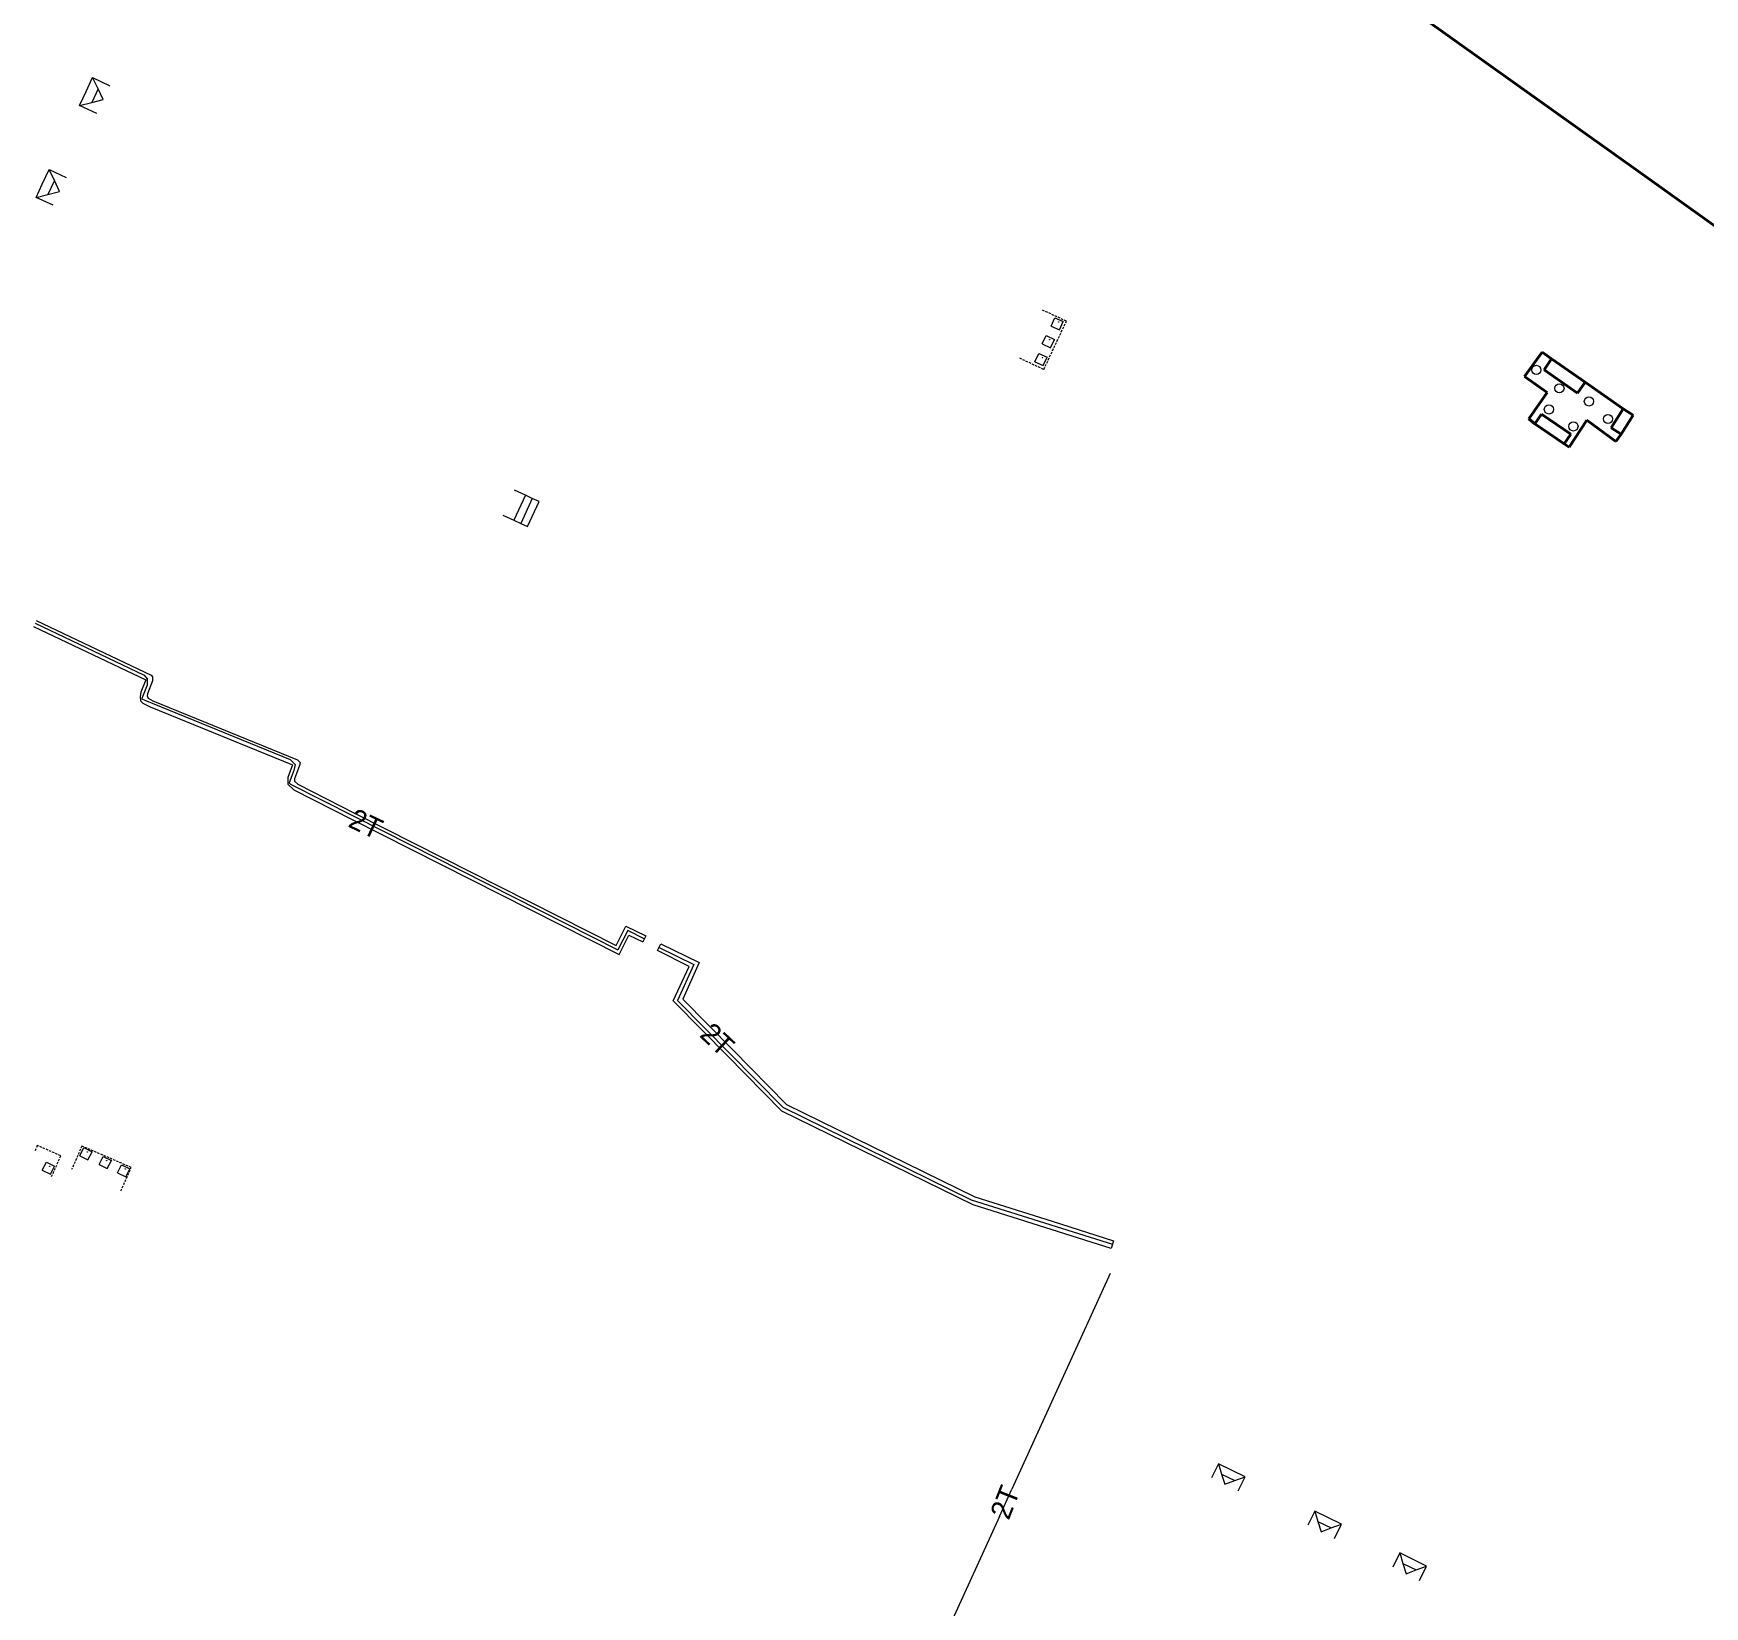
# Model space of a CAD drawing. Extents: x 1000 to 4000, y -4000 to -1000.
# Drawn here: x 2347.4 to 2712.5, y -2446.8 to -2103.2 of the extents above; entities that cross this region are included whole.
import ezdxf
from ezdxf.enums import TextEntityAlignment as Align

# ---------------------------------------------------------------- set-up
doc = ezdxf.new("R2010")
doc.units = 0
doc.header["$MEASUREMENT"] = 0
doc.linetypes.add('DASHED', pattern=[0.75, 0.5, -0.25])
for name, color, linetype in [('13', 7, 'CONTINUOUS'), ('18', 7, 'CONTINUOUS'), ('19', 7, 'CONTINUOUS'), ('7', 7, 'CONTINUOUS'), ('DOR_DOROZHKA', 40, 'CONTINUOUS')]:
    doc.layers.add(name, color=color, linetype=linetype)
doc.styles.get("Standard").update_dxf_attribs({"font": 'txt', "height": 0.2})

msp = doc.modelspace()

# ---------------------------------------------------------------- linework, layer by layer
at = {"layer": '13', "color": 253, "linetype": 'Continuous', "lineweight": 40}
for p, q in [((2699, -2134.05), (2626.54, -2082.35)), ((2718.44, -2147.92), (2699, -2134.05)), ((2673.16, -2178.16), (2676.99, -2172.85)), ((2676.99, -2172.85), (2679.03, -2174.32)), ((2677.4, -2176.68), (2679.03, -2174.32)), ((2679.03, -2174.32), (2686.36, -2179.39)), ((2678.11, -2181.61), (2673.16, -2178.16)), ((2684.73, -2181.75), (2677.4, -2176.68)), ((2674.06, -2187.4), (2678.11, -2181.61)), ((2686.36, -2179.39), (2684.73, -2181.75)), ((2686.36, -2179.39), (2694.7, -2185.17)), ((2675.42, -2188.47), (2676.87, -2186.35)), ((2676.87, -2186.35), (2683.28, -2190.75)), ((2694.7, -2185.17), (2692.06, -2189.34)), ((2696.9, -2186.56), (2694.7, -2185.17)), ((2675.42, -2188.47), (2674.06, -2187.4)), ((2681.82, -2192.86), (2675.42, -2188.47)), ((2686.76, -2187.7), (2682.89, -2193.61)), ((2693.09, -2192.34), (2686.76, -2187.7)), ((2692.06, -2189.34), (2694.26, -2190.73)), ((2694.26, -2190.73), (2696.9, -2186.56)), ((2683.28, -2190.75), (2681.82, -2192.86)), ((2682.89, -2193.61), (2681.82, -2192.86)), ((2694.26, -2190.73), (2693.09, -2192.34))]:
    msp.add_line(p, q, dxfattribs=at)
at = {"layer": '18', "color": 253, "linetype": 'Continuous', "lineweight": 0}
for p, q in [((2347.44, -2232.78), (2371.97, -2244.43)), ((2347.79, -2232.03), (2371.62, -2243.36)), ((2348.02, -2231.42), (2373.18, -2243.38)), ((2371.97, -2244.43), (2370.93, -2247.08)), ((2371.62, -2243.36), (2372.27, -2244.18)), ((2372.27, -2244.18), (2372.27, -2245.6)), ((2373.48, -2244.64), (2372.36, -2247.47)), ((2373.18, -2243.38), (2373.48, -2243.75)), ((2373.48, -2243.75), (2373.48, -2244.64)), ((2370.93, -2247.08), (2370.76, -2248.1)), ((2370.76, -2248.1), (2370.86, -2248.99)), ((2372.27, -2245.6), (2371.12, -2248.51)), ((2371.12, -2248.51), (2371.12, -2248.52)), ((2371.12, -2248.52), (2371.77, -2248.84)), ((2372.36, -2247.47), (2372.29, -2247.92)), ((2372.29, -2247.92), (2372.51, -2248.44)), ((2372.51, -2248.44), (2373.55, -2248.97)), ((2370.86, -2248.99), (2371.37, -2249.52)), ((2371.37, -2249.52), (2372.94, -2250.31)), ((2371.77, -2248.84), (2403.49, -2261.79)), ((2372.94, -2250.31), (2404.03, -2263)), ((2373.55, -2248.97), (2405.12, -2261.85)), ((2404.03, -2263), (2402.98, -2265.75)), ((2403.49, -2261.79), (2404.6, -2262.91)), ((2404.6, -2262.91), (2404.32, -2264.18)), ((2405.57, -2263.12), (2404.45, -2266.03)), ((2405.12, -2261.85), (2405.72, -2262.45)), ((2405.72, -2262.45), (2405.57, -2263.12)), ((2402.98, -2265.75), (2402.98, -2267.2)), ((2404.32, -2264.18), (2403.27, -2266.91)), ((2404.45, -2266.03), (2404.45, -2266.55)), ((2404.45, -2266.55), (2405.2, -2267.22)), ((2402.98, -2267.2), (2404.35, -2268.44)), ((2403.27, -2266.91), (2403.57, -2267.17)), ((2403.57, -2267.17), (2417.4, -2274.18)), ((2404.35, -2268.44), (2417.04, -2274.87)), ((2405.2, -2267.22), (2417.71, -2273.56)), ((2417.71, -2273.56), (2424.19, -2276.84)), ((2417.04, -2274.87), (2423.52, -2278.15)), ((2417.4, -2274.18), (2423.87, -2277.46)), ((2423.87, -2277.46), (2475.1, -2303.41)), ((2424.19, -2276.84), (2474.7, -2302.43)), ((2423.52, -2278.15), (2475.35, -2304.41)), ((2474.7, -2302.43), (2476.86, -2298.18)), ((2477.24, -2299.17), (2475.1, -2303.41)), ((2476.86, -2298.18), (2481.18, -2300.34)), ((2480.85, -2301), (2477.24, -2299.17)), ((2475.35, -2304.41), (2477.51, -2300.15)), ((2477.51, -2300.15), (2480.52, -2301.66)), ((2481.18, -2300.34), (2480.52, -2301.66)), ((2483.78, -2303.51), (2484.49, -2302.06)), ((2484.1, -2302.85), (2491.7, -2306.55)), ((2484.49, -2302.06), (2492.88, -2306.14)), ((2490.69, -2307.02), (2483.78, -2303.51)), ((2491.7, -2306.55), (2488.13, -2314.44)), ((2492.88, -2306.14), (2489.26, -2314.15)), ((2487.18, -2314.48), (2490.69, -2307.02)), ((2489.26, -2314.15), (2494.82, -2319.79)), ((2493.6, -2320.99), (2487.18, -2314.48)), ((2488.13, -2314.44), (2494.1, -2320.5)), ((2493.6, -2320.99), (2498.98, -2326.45)), ((2494.1, -2320.5), (2499.47, -2325.96)), ((2494.82, -2319.79), (2500.19, -2325.25)), ((2510.94, -2338.58), (2498.98, -2326.45)), ((2499.47, -2325.96), (2511.1, -2337.76)), ((2500.19, -2325.25), (2511.95, -2337.19)), ((2552.69, -2359.08), (2510.94, -2338.58)), ((2511.1, -2337.76), (2552.29, -2357.98)), ((2511.95, -2337.19), (2553.04, -2357.36)), ((2552.29, -2357.98), (2583.13, -2367.68)), ((2553.04, -2357.36), (2569.94, -2362.67)), ((2582.84, -2368.62), (2552.69, -2359.08)), ((2569.94, -2362.67), (2583.38, -2366.9)), ((2583.38, -2366.9), (2582.84, -2368.62)), ((2582.63, -2374.05), (2561.14, -2421.21)), ((2558.44, -2427.12), (2561.14, -2421.21)), ((2558.44, -2427.12), (2525.06, -2500.37))]:
    msp.add_line(p, q, dxfattribs=at)
at = {"layer": '7', "color": 253, "linetype": 'Continuous', "lineweight": 0}
for centre, radius in [((2571.4, -2166.25), 0.041), ((2569.43, -2170.11), 0.041), ((2567.85, -2174.04), 0.041), ((2675.73, -2176.7), 1), ((2680.76, -2180.74), 1), ((2687.2, -2183.59), 1), ((2678.46, -2185.34), 1), ((2691.36, -2187.41), 1), ((2683.82, -2189.05), 1)]:
    msp.add_circle(centre, radius, dxfattribs=at)
for centre in [(2351.02, -2350.66), (2359.21, -2347.51), (2363.45, -2349.41), (2367.48, -2351.24)]:
    msp.add_ellipse(centre, major_axis=(-0.029, 0.029), ratio=1, start_param=3.46271, end_param=9.745895, dxfattribs=at)
at = {"layer": 'DOR_DOROZHKA', "linetype": 'Continuous', "lineweight": 0}
for p, q in [((2358.96, -2115.88), (2360.37, -2112.86)), ((2360.37, -2112.86), (2364.15, -2114.63)), ((2361.57, -2115.33), (2360.37, -2112.86)), ((2357.53, -2118.93), (2358.96, -2115.88)), ((2361.57, -2115.33), (2360.19, -2118.29)), ((2362.7, -2117.67), (2361.57, -2115.33)), ((2357.53, -2118.93), (2360.19, -2118.29)), ((2361.27, -2120.68), (2357.53, -2118.93)), ((2360.19, -2118.29), (2362.7, -2117.67)), ((2362.7, -2117.67), (2362.7, -2117.67)), ((2349.37, -2136.16), (2350.88, -2132.94)), ((2352.02, -2135.35), (2350.6, -2138.39)), ((2350.88, -2132.94), (2354.62, -2134.69)), ((2352.02, -2135.35), (2350.88, -2132.94)), ((2353.16, -2137.76), (2352.02, -2135.35)), ((2348.04, -2139.02), (2349.37, -2136.16)), ((2348.04, -2139.02), (2350.6, -2138.39)), ((2351.75, -2140.75), (2348.04, -2139.02)), ((2350.6, -2138.39), (2353.16, -2137.76)), ((2353.16, -2137.76), (2353.16, -2137.76)), ((2569.75, -2167.15), (2570.58, -2165.33)), ((2569.75, -2167.15), (2571.57, -2167.98)), ((2570.58, -2165.33), (2572.4, -2166.16)), ((2571.57, -2167.98), (2572.4, -2166.16)), ((2567.79, -2171.02), (2568.62, -2169.2)), ((2567.79, -2171.02), (2569.61, -2171.85)), ((2568.62, -2169.2), (2570.44, -2170.03)), ((2569.61, -2171.85), (2570.44, -2170.03)), ((2566.21, -2174.94), (2567.04, -2173.12)), ((2566.21, -2174.94), (2568.03, -2175.77)), ((2567.04, -2173.12), (2568.86, -2173.95)), ((2568.03, -2175.77), (2568.86, -2173.95)), ((2454.92, -2204.09), (2452.39, -2209.53)), ((2454.92, -2204.09), (2452.53, -2202.98)), ((2456.41, -2204.78), (2454.92, -2204.09)), ((2449.96, -2208.4), (2452.39, -2209.53)), ((2456.41, -2204.78), (2453.87, -2210.22)), ((2455.36, -2210.91), (2457.89, -2205.47)), ((2457.89, -2205.47), (2456.41, -2204.78)), ((2452.39, -2209.53), (2453.87, -2210.22)), ((2453.87, -2210.22), (2455.36, -2210.91)), ((2357.55, -2348.36), (2358.45, -2346.58)), ((2358.45, -2346.58), (2360.24, -2347.47)), ((2349.36, -2351.51), (2350.26, -2349.72)), ((2350.26, -2349.72), (2352.05, -2350.62)), ((2351.15, -2352.41), (2352.05, -2350.62)), ((2357.55, -2348.36), (2359.34, -2349.26)), ((2359.34, -2349.26), (2360.24, -2347.47)), ((2361.79, -2350.27), (2362.69, -2348.48)), ((2361.79, -2350.27), (2363.58, -2351.16)), ((2362.69, -2348.48), (2364.48, -2349.37)), ((2363.58, -2351.16), (2364.48, -2349.37)), ((2365.81, -2352.1), (2366.71, -2350.31)), ((2366.71, -2350.31), (2368.5, -2351.2)), ((2349.36, -2351.51), (2351.15, -2352.41)), ((2365.81, -2352.1), (2367.6, -2352.99)), ((2367.6, -2352.99), (2368.5, -2351.2)), ((2606.26, -2415.63), (2604.75, -2418.68)), ((2612.09, -2418.5), (2606.26, -2415.63)), ((2606.26, -2415.63), (2606.96, -2417.87)), ((2606.96, -2417.87), (2609.88, -2419.31)), ((2606.96, -2417.87), (2607.67, -2420.12)), ((2607.67, -2420.12), (2609.88, -2419.31)), ((2607.67, -2420.12), (2607.67, -2420.12)), ((2609.88, -2419.31), (2612.09, -2418.5)), ((2610.58, -2421.55), (2612.09, -2418.5)), ((2627.33, -2425.95), (2625.79, -2429.06)), ((2633.16, -2428.82), (2627.33, -2425.95)), ((2627.33, -2425.95), (2628.02, -2428.22)), ((2628.02, -2428.22), (2630.93, -2429.66)), ((2628.02, -2428.22), (2628.7, -2430.5)), ((2628.7, -2430.5), (2630.93, -2429.66)), ((2628.7, -2430.5), (2628.7, -2430.5)), ((2630.93, -2429.66), (2633.16, -2428.82)), ((2631.62, -2431.94), (2633.16, -2428.82)), ((2645.89, -2435.1), (2644.35, -2438.22)), ((2651.72, -2437.97), (2645.89, -2435.1)), ((2645.89, -2435.1), (2646.58, -2437.38)), ((2646.58, -2437.38), (2649.5, -2438.82)), ((2646.58, -2437.38), (2647.27, -2439.67)), ((2649.5, -2438.82), (2651.72, -2437.97)), ((2650.18, -2441.1), (2651.72, -2437.97)), ((2647.27, -2439.67), (2649.5, -2438.82)), ((2647.27, -2439.67), (2647.27, -2439.67))]:
    msp.add_line(p, q, dxfattribs=at)
at = {"layer": 'DOR_DOROZHKA', "linetype": 'DASHED', "lineweight": 0}
for p, q in [((2573.07, -2166.06), (2567.72, -2163.56)), ((2568.14, -2176.58), (2573.07, -2166.06)), ((2562.79, -2174.08), (2568.14, -2176.58)), ((2348.29, -2346.12), (2347.78, -2347.34)), ((2353.4, -2348.35), (2348.29, -2346.12)), ((2358.02, -2346.23), (2355.79, -2351.37)), ((2368.79, -2350.9), (2358.02, -2346.23)), ((2351.42, -2352.9), (2353.4, -2348.35)), ((2366.56, -2356.04), (2368.79, -2350.9))]:
    msp.add_line(p, q, dxfattribs=at)

# ---------------------------------------------------------------- texts
at = {"layer": '19', "color": 253, "linetype": 'Continuous', "lineweight": 0}
for rotation, p in [(334.5035, (2420.08, -2275.82)), (316.5856, (2496.85, -2322.92)), (68.5669, (2559.62, -2424.02))]:
    msp.add_text('2Т', height=4.5, rotation=rotation, dxfattribs=at).set_placement(p, align=Align.MIDDLE)

doc.saveas('drawing.dxf')
